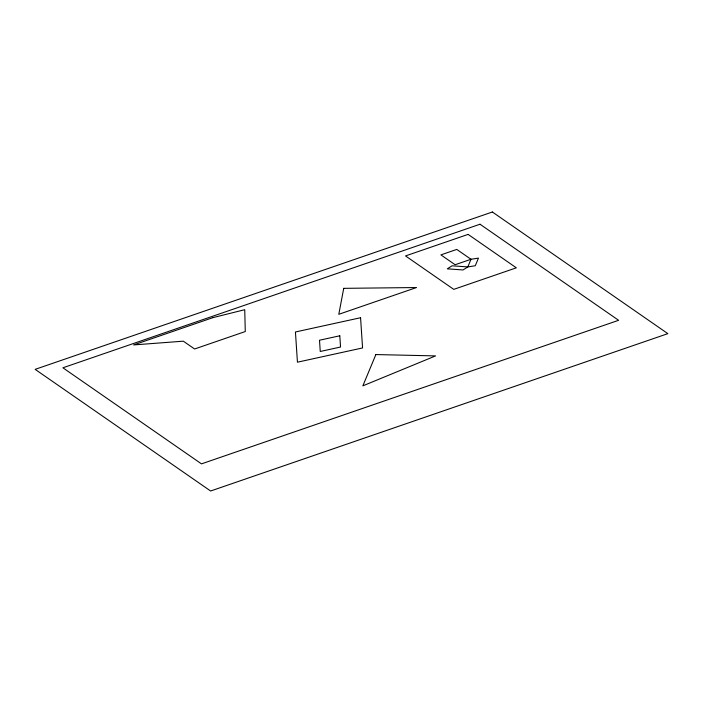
<?xml version="1.0" encoding="UTF-8"?>
<svg xmlns="http://www.w3.org/2000/svg" width="703" height="703" viewBox="0 0 703 703"><rect width="100%" height="100%" fill="white"/><g stroke="black" fill="none" stroke-linecap="round" stroke-linejoin="round"><path stroke-width="1.05" d="M343.723 288.344L338.802 314.303L416.545 287.536L343.723 288.344M375.877 354.558L362.853 385.85L435.579 355.903L375.877 354.558M470.992 259.275L467.82 266.912L463.066 269.952L447.284 268.845L452.038 265.804L467.82 266.912L475.281 265.743L478.453 258.115L470.992 259.275L455.122 264.741L440.913 254.881L456.783 249.424L470.992 259.275M492.381 211.998L35.15 369.356L210.619 491.002L667.85 333.644L492.381 211.998M480.026 224.231L62.901 367.792L201.48 463.866L618.605 320.304L480.026 224.231M212.939 317.633L133.605 344.936L183.316 341.175L194.59 348.987L245.277 331.544L244.741 309.698L212.939 317.633M468.11 234.389L405.526 255.927L453.743 289.364L516.336 267.825L468.11 234.389M360.569 317.73L295.436 331.983L297.439 362.194L362.572 347.941L360.569 317.73M339.795 335.788L319.505 340.226L320.252 351.474L340.542 347.027L339.795 335.788"/></g></svg>
